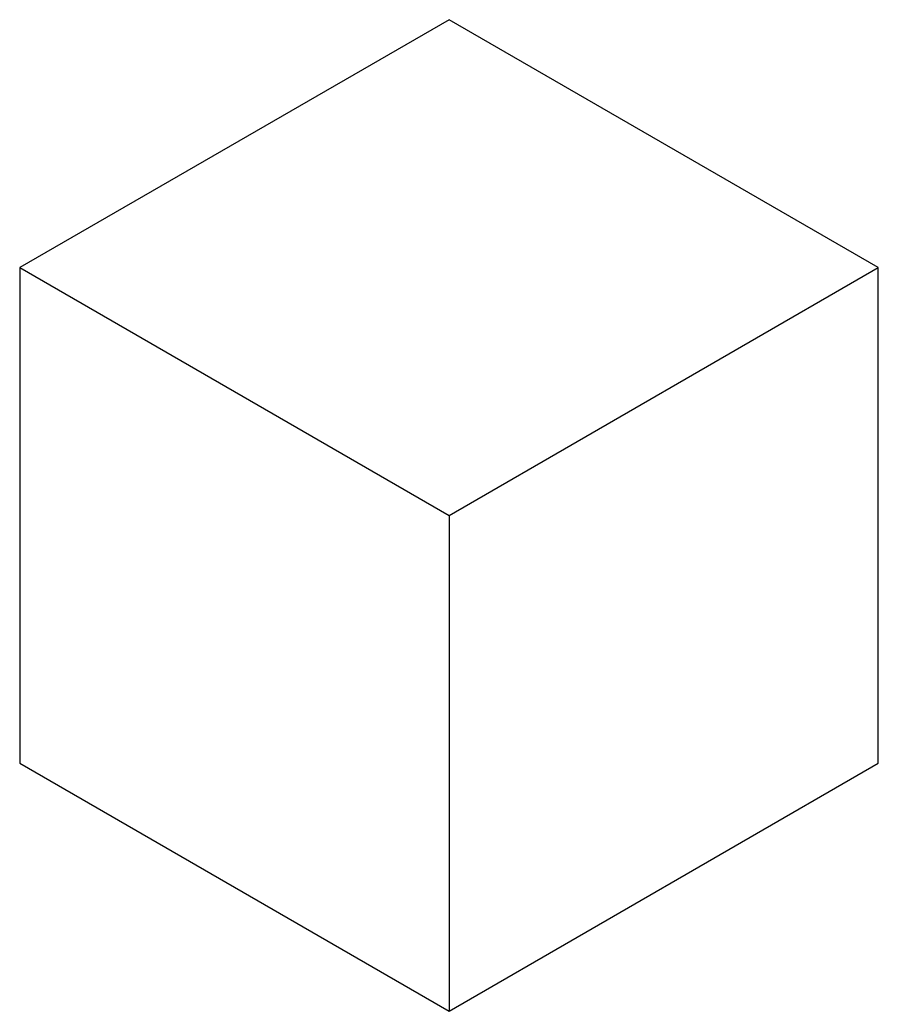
# Model space of a CAD drawing. Header units: millimetres. Extents: x 2342 to 3208, y 1261 to 2261.
import ezdxf

# ---------------------------------------------------------------- set-up
doc = ezdxf.new("R2010")
doc.units = ezdxf.units.MM

msp = doc.modelspace()

# ---------------------------------------------------------------- linework, layer by layer
for p, q in [((2775, 2261.3), (2342, 2011.3)), ((3208, 2011.3), (2775, 2261.3)), ((2342, 2011.3), (2342, 1511.3)), ((2342, 2011.3), (2775, 1761.3)), ((2775, 1761.3), (3208, 2011.3)), ((3208, 1511.3), (3208, 2011.3)), ((2775, 1761.3), (2775, 1261.3)), ((2342, 1511.3), (2775, 1261.3)), ((2775, 1261.3), (3208, 1511.3))]:
    msp.add_line(p, q)

doc.saveas('drawing.dxf')
